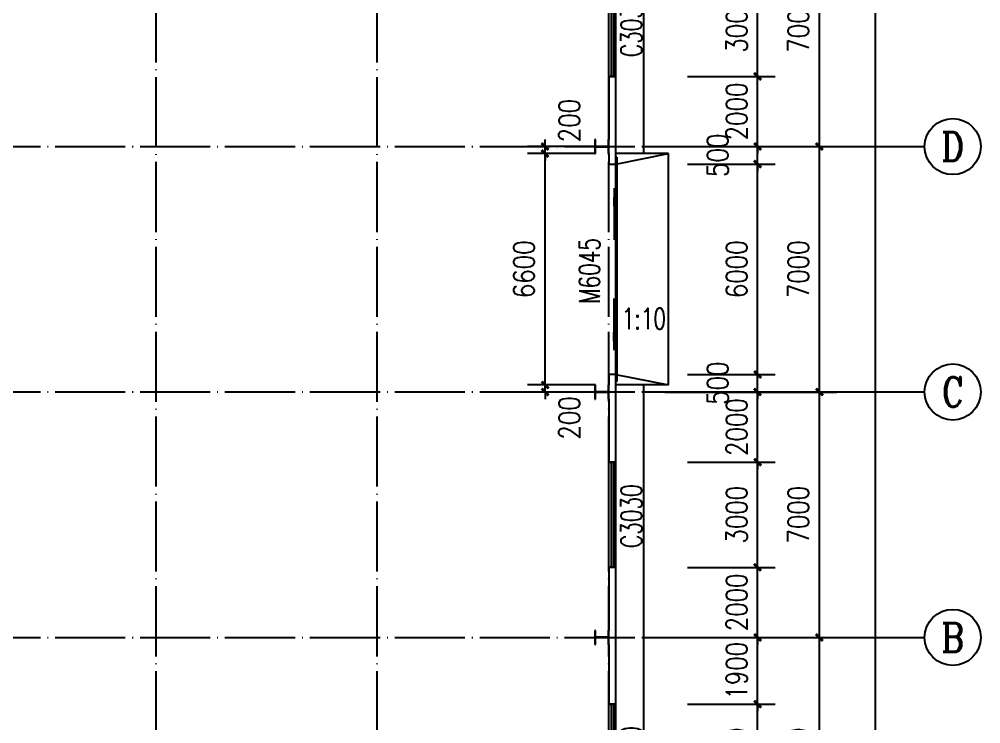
# Model space of a CAD drawing. Extents: x -21908402 to 2288787, y 79687 to 5079726.
# Drawn here: x 2217507 to 2244910, y 473090 to 493183 of the extents above; entities that cross this region are included whole.
import ezdxf
from ezdxf.enums import TextEntityAlignment as Align

# ---------------------------------------------------------------- set-up
doc = ezdxf.new("R2010")
doc.units = 0
doc.header["$LTSCALE"] = 1000
doc.linetypes.add('DOTE', pattern=[2.42, 2, -0.2, 0.02, -0.2])
doc.layers.get('0').update_dxf_attribs({"linetype": 'CONTINUOUS'})
doc.layers.get('DEFPOINTS').update_dxf_attribs({"linetype": 'CONTINUOUS'})
for name, color, linetype in [('AXIS', 3, 'CONTINUOUS'), ('AXIS_TEXT', 7, 'CONTINUOUS'), ('COLUMN', 9, 'CONTINUOUS'), ('DIM_SYMB', 3, 'CONTINUOUS'), ('DOTE', 1, 'DOTE'), ('GROUND', 2, 'CONTINUOUS'), ('PUB_DIM', 3, 'CONTINUOUS'), ('PUB_TEXT', 7, 'CONTINUOUS'), ('STAIR', 2, 'CONTINUOUS'), ('WALL', 6, 'CONTINUOUS'), ('WINDOW', 94, 'CONTINUOUS'), ('WINDOW_TEXT', 7, 'CONTINUOUS')]:
    doc.layers.add(name, color=color, linetype=linetype)
doc.styles.add('_TCH_AXIS', font='COMPLEX', dxfattribs={"bigfont": 'GBCBIG'})
doc.styles.add('_TCH_DIM', font='SIMPLEX', dxfattribs={"bigfont": 'GBCBIG'})
doc.styles.add('_TCH_WINDOW', font='SIMPLEX', dxfattribs={"bigfont": 'GBCBIG'})
doc.styles.add('COMPLEX', font='COMPLEX')
doc.styles.add('DIM_FONT', font='simplex.shx', dxfattribs={"width": 0.8})
doc.dimstyles.new('DIMN200', dxfattribs={"dimscale": 2, "dimtxt": 300, "dimasz": 100, "dimexe": 250, "dimexo": 300, "dimgap": 150, "dimtad": 1, "dimdec": 0, "dimzin": 0, "dimtxsty": 'DIM_FONT', "dimblk": 'ARCHTICK', "dimcen": 0.09, "dimclrt": 7, "dimazin": 3, "dimtfac": 1, "dimtdec": 0, "dimtix": 1, "dimtmove": 0, "dimatfit": 3, "dimtolj": 1, "dimtzin": 0})

# ---------------------------------------------------------------- blocks, each defined once
blk = doc.blocks.new('_ARCHTICK')
at = {"color": 0, "linetype": 'BYBLOCK', "const_width": 0.4}
blk.add_lwpolyline([(-0.5, -0.5), (0.5, 0.5)], dxfattribs=at)
blk = doc.blocks.new('*D346')
at = {"layer": 'DEFPOINTS', "color": 0}
for p in [(2232493, 482752), (2234510, 482752), (2234510, 482552)]:
    blk.add_point(p, dxfattribs=at)
at = {"layer": 'PUB_DIM', "color": 0}
for p, q in [((2232493, 482752), (2232493, 482952)), ((2233910, 482752), (2231993, 482752)), ((2232493, 482552), (2232493, 482752)), ((2233910, 482552), (2231993, 482552)), ((2232493, 482552), (2232493, 482352))]:
    blk.add_line(p, q, dxfattribs=at)
at = {"layer": 'PUB_DIM', "color": 0, "xscale": 200, "yscale": 200, "zscale": 200}
for p, rotation in [((2232493, 482752), 270), ((2232493, 482552), 90)]:
    blk.add_blockref('_ARCHTICK', p, dxfattribs=dict(at, rotation=rotation))
at = {"layer": 'PUB_DIM', "color": 7, "insert": (2233183, 481812), "char_height": 600, "attachment_point": 5, "rotation": 90, "style": 'DIM_FONT'}
blk.add_mtext('\\A1;200', dxfattribs=at)
blk = doc.blocks.new('*D347')
at = {"layer": 'DEFPOINTS', "color": 0}
for p in [(2232493, 489352), (2234510, 489352), (2234510, 482752)]:
    blk.add_point(p, dxfattribs=at)
at = {"layer": 'PUB_DIM', "color": 0}
for p, q in [((2233910, 489352), (2231993, 489352)), ((2232493, 482752), (2232493, 489352)), ((2233910, 482752), (2231993, 482752))]:
    blk.add_line(p, q, dxfattribs=at)
at = {"layer": 'PUB_DIM', "color": 0, "xscale": 200, "yscale": 200, "zscale": 200}
for p, rotation in [((2232493, 489352), 90), ((2232493, 482752), 270)]:
    blk.add_blockref('_ARCHTICK', p, dxfattribs=dict(at, rotation=rotation))
at = {"layer": 'PUB_DIM', "color": 7, "insert": (2231893, 486052), "char_height": 600, "attachment_point": 5, "rotation": 90, "style": 'DIM_FONT'}
blk.add_mtext('\\A1;6600', dxfattribs=at)
blk = doc.blocks.new('*D348')
at = {"layer": 'DEFPOINTS', "color": 0}
for p in [(2232493, 489552), (2234510, 489552), (2234510, 489352)]:
    blk.add_point(p, dxfattribs=at)
at = {"layer": 'PUB_DIM', "color": 0}
for p, q in [((2232493, 489552), (2232493, 489752)), ((2233910, 489552), (2231993, 489552)), ((2232493, 489352), (2232493, 489552)), ((2233910, 489352), (2231993, 489352)), ((2232493, 489352), (2232493, 489152))]:
    blk.add_line(p, q, dxfattribs=at)
at = {"layer": 'PUB_DIM', "color": 0, "xscale": 200, "yscale": 200, "zscale": 200}
for p, rotation in [((2232493, 489552), 270), ((2232493, 489352), 90)]:
    blk.add_blockref('_ARCHTICK', p, dxfattribs=dict(at, rotation=rotation))
at = {"layer": 'PUB_DIM', "color": 7, "insert": (2233183, 490292), "char_height": 600, "attachment_point": 5, "rotation": 90, "style": 'DIM_FONT'}
blk.add_mtext('\\A1;200', dxfattribs=at)
blk = doc.blocks.new('*D359')
at = {"layer": 'DEFPOINTS', "color": 0}
for p in [(2235950, 473652), (2238550, 473652), (2235950, 470652)]:
    blk.add_point(p, dxfattribs=at)
at = {"layer": 'PUB_DIM', "color": 0}
for p, q in [((2236550, 473652), (2239050, 473652)), ((2238550, 470652), (2238550, 473652)), ((2236550, 470652), (2239050, 470652))]:
    blk.add_line(p, q, dxfattribs=at)
at = {"layer": 'PUB_DIM', "color": 0, "xscale": 200, "yscale": 200, "zscale": 200}
for p, rotation in [((2238550, 473652), 90), ((2238550, 470652), 270)]:
    blk.add_blockref('_ARCHTICK', p, dxfattribs=dict(at, rotation=rotation))
at = {"layer": 'PUB_DIM', "color": 7, "insert": (2237950, 472152), "char_height": 600, "attachment_point": 5, "rotation": 90, "style": 'DIM_FONT'}
blk.add_mtext('\\A1;3000', dxfattribs=at)
blk = doc.blocks.new('*D360')
at = {"layer": 'DEFPOINTS', "color": 0}
for p in [(2235950, 475552), (2238550, 475552), (2235950, 473652)]:
    blk.add_point(p, dxfattribs=at)
at = {"layer": 'PUB_DIM', "color": 0}
for p, q in [((2238550, 475552), (2238550, 475752)), ((2236550, 475552), (2239050, 475552)), ((2238550, 473652), (2238550, 475552)), ((2236550, 473652), (2239050, 473652)), ((2238550, 473652), (2238550, 473452))]:
    blk.add_line(p, q, dxfattribs=at)
at = {"layer": 'PUB_DIM', "color": 0, "xscale": 200, "yscale": 200, "zscale": 200}
for p, rotation in [((2238550, 475552), 270), ((2238550, 473652), 90)]:
    blk.add_blockref('_ARCHTICK', p, dxfattribs=dict(at, rotation=rotation))
at = {"layer": 'PUB_DIM', "color": 7, "insert": (2237950, 474602), "char_height": 600, "attachment_point": 5, "rotation": 90, "style": 'DIM_FONT'}
blk.add_mtext('\\A1;1900', dxfattribs=at)
blk = doc.blocks.new('*D361')
at = {"layer": 'DEFPOINTS', "color": 0}
for p in [(2235950, 477552), (2238550, 477552), (2235950, 475552)]:
    blk.add_point(p, dxfattribs=at)
at = {"layer": 'PUB_DIM', "color": 0}
for p, q in [((2238550, 477552), (2238550, 477752)), ((2236550, 477552), (2239050, 477552)), ((2238550, 475552), (2238550, 477552)), ((2236550, 475552), (2239050, 475552)), ((2238550, 475552), (2238550, 475352))]:
    blk.add_line(p, q, dxfattribs=at)
at = {"layer": 'PUB_DIM', "color": 0, "xscale": 200, "yscale": 200, "zscale": 200}
for p, rotation in [((2238550, 477552), 270), ((2238550, 475552), 90)]:
    blk.add_blockref('_ARCHTICK', p, dxfattribs=dict(at, rotation=rotation))
at = {"layer": 'PUB_DIM', "color": 7, "insert": (2237950, 476552), "char_height": 600, "attachment_point": 5, "rotation": 90, "style": 'DIM_FONT'}
blk.add_mtext('\\A1;2000', dxfattribs=at)
blk = doc.blocks.new('*D362')
at = {"layer": 'DEFPOINTS', "color": 0}
for p in [(2235950, 480552), (2238550, 480552), (2235950, 477552)]:
    blk.add_point(p, dxfattribs=at)
at = {"layer": 'PUB_DIM', "color": 0}
for p, q in [((2236550, 480552), (2239050, 480552)), ((2238550, 477552), (2238550, 480552)), ((2236550, 477552), (2239050, 477552))]:
    blk.add_line(p, q, dxfattribs=at)
at = {"layer": 'PUB_DIM', "color": 0, "xscale": 200, "yscale": 200, "zscale": 200}
for p, rotation in [((2238550, 480552), 90), ((2238550, 477552), 270)]:
    blk.add_blockref('_ARCHTICK', p, dxfattribs=dict(at, rotation=rotation))
at = {"layer": 'PUB_DIM', "color": 7, "insert": (2237950, 479052), "char_height": 600, "attachment_point": 5, "rotation": 90, "style": 'DIM_FONT'}
blk.add_mtext('\\A1;3000', dxfattribs=at)
blk = doc.blocks.new('*D363')
at = {"layer": 'DEFPOINTS', "color": 0}
for p in [(2235950, 482552), (2238550, 482552), (2235950, 480552)]:
    blk.add_point(p, dxfattribs=at)
at = {"layer": 'PUB_DIM', "color": 0}
for p, q in [((2238550, 482552), (2238550, 482752)), ((2236550, 482552), (2239050, 482552)), ((2238550, 480552), (2238550, 482552)), ((2236550, 480552), (2239050, 480552)), ((2238550, 480552), (2238550, 480352))]:
    blk.add_line(p, q, dxfattribs=at)
at = {"layer": 'PUB_DIM', "color": 0, "xscale": 200, "yscale": 200, "zscale": 200}
for p, rotation in [((2238550, 482552), 270), ((2238550, 480552), 90)]:
    blk.add_blockref('_ARCHTICK', p, dxfattribs=dict(at, rotation=rotation))
at = {"layer": 'PUB_DIM', "color": 7, "insert": (2237950, 481552), "char_height": 600, "attachment_point": 5, "rotation": 90, "style": 'DIM_FONT'}
blk.add_mtext('\\A1;2000', dxfattribs=at)
blk = doc.blocks.new('*D364')
at = {"layer": 'DEFPOINTS', "color": 0}
for p in [(2235950, 483052), (2238550, 483052), (2235950, 482552)]:
    blk.add_point(p, dxfattribs=at)
at = {"layer": 'PUB_DIM', "color": 0}
for p, q in [((2238550, 483052), (2238550, 483252)), ((2236550, 483052), (2239050, 483052)), ((2238550, 482552), (2238550, 483052)), ((2236550, 482552), (2239050, 482552)), ((2238550, 482552), (2238550, 482352))]:
    blk.add_line(p, q, dxfattribs=at)
at = {"layer": 'PUB_DIM', "color": 0, "xscale": 200, "yscale": 200, "zscale": 200}
for p, rotation in [((2238550, 483052), 270), ((2238550, 482552), 90)]:
    blk.add_blockref('_ARCHTICK', p, dxfattribs=dict(at, rotation=rotation))
at = {"layer": 'PUB_DIM', "color": 7, "insert": (2237415, 482802), "char_height": 600, "attachment_point": 5, "rotation": 90, "style": 'DIM_FONT'}
blk.add_mtext('\\A1;500', dxfattribs=at)
blk = doc.blocks.new('*D365')
at = {"layer": 'DEFPOINTS', "color": 0}
for p in [(2235950, 489052), (2238550, 489052), (2235950, 483052)]:
    blk.add_point(p, dxfattribs=at)
at = {"layer": 'PUB_DIM', "color": 0}
for p, q in [((2236550, 489052), (2239050, 489052)), ((2238550, 483052), (2238550, 489052)), ((2236550, 483052), (2239050, 483052))]:
    blk.add_line(p, q, dxfattribs=at)
at = {"layer": 'PUB_DIM', "color": 0, "xscale": 200, "yscale": 200, "zscale": 200}
for p, rotation in [((2238550, 489052), 90), ((2238550, 483052), 270)]:
    blk.add_blockref('_ARCHTICK', p, dxfattribs=dict(at, rotation=rotation))
at = {"layer": 'PUB_DIM', "color": 7, "insert": (2237950, 486052), "char_height": 600, "attachment_point": 5, "rotation": 90, "style": 'DIM_FONT'}
blk.add_mtext('\\A1;6000', dxfattribs=at)
blk = doc.blocks.new('*D366')
at = {"layer": 'DEFPOINTS', "color": 0}
for p in [(2235950, 489552), (2238550, 489552), (2235950, 489052)]:
    blk.add_point(p, dxfattribs=at)
at = {"layer": 'PUB_DIM', "color": 0}
for p, q in [((2238550, 489552), (2238550, 489752)), ((2236550, 489552), (2239050, 489552)), ((2238550, 489052), (2238550, 489552)), ((2236550, 489052), (2239050, 489052)), ((2238550, 489052), (2238550, 488852))]:
    blk.add_line(p, q, dxfattribs=at)
at = {"layer": 'PUB_DIM', "color": 0, "xscale": 200, "yscale": 200, "zscale": 200}
for p, rotation in [((2238550, 489552), 270), ((2238550, 489052), 90)]:
    blk.add_blockref('_ARCHTICK', p, dxfattribs=dict(at, rotation=rotation))
at = {"layer": 'PUB_DIM', "color": 7, "insert": (2237415, 489302), "char_height": 600, "attachment_point": 5, "rotation": 90, "style": 'DIM_FONT'}
blk.add_mtext('\\A1;500', dxfattribs=at)
blk = doc.blocks.new('*D367')
at = {"layer": 'DEFPOINTS', "color": 0}
for p in [(2235950, 491552), (2238550, 491552), (2235950, 489552)]:
    blk.add_point(p, dxfattribs=at)
at = {"layer": 'PUB_DIM', "color": 0}
for p, q in [((2238550, 491552), (2238550, 491752)), ((2236550, 491552), (2239050, 491552)), ((2238550, 489552), (2238550, 491552)), ((2236550, 489552), (2239050, 489552)), ((2238550, 489552), (2238550, 489352))]:
    blk.add_line(p, q, dxfattribs=at)
at = {"layer": 'PUB_DIM', "color": 0, "xscale": 200, "yscale": 200, "zscale": 200}
for p, rotation in [((2238550, 491552), 270), ((2238550, 489552), 90)]:
    blk.add_blockref('_ARCHTICK', p, dxfattribs=dict(at, rotation=rotation))
at = {"layer": 'PUB_DIM', "color": 7, "insert": (2237950, 490552), "char_height": 600, "attachment_point": 5, "rotation": 90, "style": 'DIM_FONT'}
blk.add_mtext('\\A1;2000', dxfattribs=at)
blk = doc.blocks.new('*D368')
at = {"layer": 'DEFPOINTS', "color": 0}
for p in [(2235950, 494552), (2238550, 494552), (2235950, 491552)]:
    blk.add_point(p, dxfattribs=at)
at = {"layer": 'PUB_DIM', "color": 0}
for p, q in [((2236550, 494552), (2239050, 494552)), ((2238550, 491552), (2238550, 494552)), ((2236550, 491552), (2239050, 491552))]:
    blk.add_line(p, q, dxfattribs=at)
at = {"layer": 'PUB_DIM', "color": 0, "xscale": 200, "yscale": 200, "zscale": 200}
for p, rotation in [((2238550, 494552), 90), ((2238550, 491552), 270)]:
    blk.add_blockref('_ARCHTICK', p, dxfattribs=dict(at, rotation=rotation))
at = {"layer": 'PUB_DIM', "color": 7, "insert": (2237950, 493052), "char_height": 600, "attachment_point": 5, "rotation": 90, "style": 'DIM_FONT'}
blk.add_mtext('\\A1;3000', dxfattribs=at)
blk = doc.blocks.new('*D629')
at = {"layer": 'AXIS', "color": 0}
for p, q in [((2235910, 475552), (2240810, 475552)), ((2240310, 468752), (2240310, 475552)), ((2235910, 468752), (2240810, 468752))]:
    blk.add_line(p, q, dxfattribs=at)
at = {"layer": 'DEFPOINTS', "color": 0}
for p in [(2235310, 475552), (2240310, 475552), (2235310, 468752)]:
    blk.add_point(p, dxfattribs=at)
at = {"layer": 'AXIS', "color": 0, "xscale": 200, "yscale": 200, "zscale": 200}
for p, rotation in [((2240310, 475552), 90), ((2240310, 468752), 270)]:
    blk.add_blockref('_ARCHTICK', p, dxfattribs=dict(at, rotation=rotation))
at = {"layer": 'AXIS', "color": 7, "insert": (2239710, 472152), "char_height": 600, "attachment_point": 5, "rotation": 90, "style": 'DIM_FONT'}
blk.add_mtext('\\A1;6800', dxfattribs=at)
blk = doc.blocks.new('*D630')
at = {"layer": 'AXIS', "color": 0}
for p, q in [((2235910, 482552), (2240810, 482552)), ((2240310, 475552), (2240310, 482552)), ((2235910, 475552), (2240810, 475552))]:
    blk.add_line(p, q, dxfattribs=at)
at = {"layer": 'DEFPOINTS', "color": 0}
for p in [(2235310, 482552), (2240310, 482552), (2235310, 475552)]:
    blk.add_point(p, dxfattribs=at)
at = {"layer": 'AXIS', "color": 0, "xscale": 200, "yscale": 200, "zscale": 200}
for p, rotation in [((2240310, 482552), 90), ((2240310, 475552), 270)]:
    blk.add_blockref('_ARCHTICK', p, dxfattribs=dict(at, rotation=rotation))
at = {"layer": 'AXIS', "color": 7, "insert": (2239710, 479052), "char_height": 600, "attachment_point": 5, "rotation": 90, "style": 'DIM_FONT'}
blk.add_mtext('\\A1;7000', dxfattribs=at)
blk = doc.blocks.new('*D631')
at = {"layer": 'AXIS', "color": 0}
for p, q in [((2235910, 489552), (2240810, 489552)), ((2240310, 482552), (2240310, 489552)), ((2235910, 482552), (2240810, 482552))]:
    blk.add_line(p, q, dxfattribs=at)
at = {"layer": 'DEFPOINTS', "color": 0}
for p in [(2235310, 489552), (2240310, 489552), (2235310, 482552)]:
    blk.add_point(p, dxfattribs=at)
at = {"layer": 'AXIS', "color": 0, "xscale": 200, "yscale": 200, "zscale": 200}
for p, rotation in [((2240310, 489552), 90), ((2240310, 482552), 270)]:
    blk.add_blockref('_ARCHTICK', p, dxfattribs=dict(at, rotation=rotation))
at = {"layer": 'AXIS', "color": 7, "insert": (2239710, 486052), "char_height": 600, "attachment_point": 5, "rotation": 90, "style": 'DIM_FONT'}
blk.add_mtext('\\A1;7000', dxfattribs=at)
blk = doc.blocks.new('*D632')
at = {"layer": 'AXIS', "color": 0}
for p, q in [((2235910, 496552), (2240810, 496552)), ((2240310, 489552), (2240310, 496552)), ((2235910, 489552), (2240810, 489552))]:
    blk.add_line(p, q, dxfattribs=at)
at = {"layer": 'DEFPOINTS', "color": 0}
for p in [(2235310, 496552), (2240310, 496552), (2235310, 489552)]:
    blk.add_point(p, dxfattribs=at)
at = {"layer": 'AXIS', "color": 0, "xscale": 200, "yscale": 200, "zscale": 200}
for p, rotation in [((2240310, 496552), 90), ((2240310, 489552), 270)]:
    blk.add_blockref('_ARCHTICK', p, dxfattribs=dict(at, rotation=rotation))
at = {"layer": 'AXIS', "color": 7, "insert": (2239710, 493052), "char_height": 600, "attachment_point": 5, "rotation": 90, "style": 'DIM_FONT'}
blk.add_mtext('\\A1;7000', dxfattribs=at)
blk = doc.blocks.new('*D640')
at = {"layer": 'AXIS', "color": 0}
for p, q in [((2235910, 538552), (2242410, 538552)), ((2241910, 468552), (2241910, 538552)), ((2235910, 468552), (2242410, 468552))]:
    blk.add_line(p, q, dxfattribs=at)
at = {"layer": 'DEFPOINTS', "color": 0}
for p in [(2235310, 538552), (2241910, 538552), (2235310, 468552)]:
    blk.add_point(p, dxfattribs=at)
at = {"layer": 'AXIS', "color": 0, "xscale": 200, "yscale": 200, "zscale": 200}
for p, rotation in [((2241910, 538552), 90), ((2241910, 468552), 270)]:
    blk.add_blockref('_ARCHTICK', p, dxfattribs=dict(at, rotation=rotation))
at = {"layer": 'AXIS', "color": 7, "insert": (2241310, 503552), "char_height": 600, "attachment_point": 5, "rotation": 90, "style": 'DIM_FONT'}
blk.add_mtext('\\A1;70000', dxfattribs=at)
blk = doc.blocks.new('_AXISO')
blk.add_circle((0, 0), 0.5)
at = {"layer": 'AXIS_TEXT', "style": 'COMPLEX', "width": 1.041667}
blk.add_attdef('A', text='', height=0.56, dxfattribs=at).set_placement((-0.25, -0.28), (0.25, -0.28), align=Align.FIT)
blk = doc.blocks.new('$DORLIB2D$00000130')
at = {"color": 0, "linetype": 'CONTINUOUS'}
for p, q in [((-0.5333, 0.6601), (-0.5333, 0.5127)), ((0, 0.6601), (-0.5333, 0.6601)), ((0, 0.5127), (0, 0.6601)), ((0.5333, 0.6601), (0, 0.6601)), ((0.5333, 0.6601), (0.5333, 0.5127)), ((0, 0.5127), (-0.5333, 0.5127)), ((0.5333, 0.5127), (0, 0.5127)), ((-0.3853, 0.2694), (-0.1396, 0.2694)), ((-0.3853, 0.2694), (-0.2999, 0.2144)), ((-0.2999, 0.2144), (-0.2999, 0.2694)), ((0.3853, 0.2694), (0.1396, 0.2694)), ((0.2999, 0.2144), (0.2999, 0.2694)), ((0.3853, 0.2694), (0.2999, 0.2144))]:
    blk.add_line(p, q, dxfattribs=at)
blk = doc.blocks.new('$WINLIB2D$00000001')
at = {"color": 0}
for points in [[(-0.5, 0.5), (-0.5, -0.5)], [(-0.5, 0.5), (0.5, 0.5)], [(0.5, -0.5), (0.5, 0.5)], [(0.5, 0.1667), (-0.5, 0.1667)], [(0.5, -0.1667), (-0.5, -0.1667)], [(-0.5, -0.5), (0.5, -0.5)]]:
    blk.add_lwpolyline(points, dxfattribs=at)

msp = doc.modelspace()

# ---------------------------------------------------------------- linework, layer by layer
at = {"layer": 'AXIS'}
for p, q in [((2235310, 489552.5), (2243310, 489552.5)), ((2235310, 482552.5), (2243310, 482552.5)), ((2235310, 475552.5), (2243310, 475552.5))]:
    msp.add_line(p, q, dxfattribs=at)
at = {"layer": 'COLUMN'}
for p, q in [((2233926, 489752.5), (2233910, 489752.5)), ((2233910, 489752.5), (2233910, 489352.5)), ((2233926, 489557.5), (2233926, 489752.5)), ((2234310, 489752.5), (2234294, 489752.5)), ((2234294, 489752.5), (2234294, 489557.5)), ((2234310, 489352.5), (2234310, 489752.5)), ((2234294, 489557.5), (2233926, 489557.5)), ((2233926, 489547.5), (2234294, 489547.5)), ((2233926, 489352.5), (2233926, 489547.5)), ((2234294, 489547.5), (2234294, 489352.5)), ((2233910, 489352.5), (2233926, 489352.5)), ((2234294, 489352.5), (2234310, 489352.5)), ((2233926, 482752.5), (2233910, 482752.5)), ((2233910, 482752.5), (2233910, 482352.5)), ((2233926, 482557.5), (2233926, 482752.5)), ((2234310, 482752.5), (2234294, 482752.5)), ((2234294, 482752.5), (2234294, 482557.5)), ((2234310, 482352.5), (2234310, 482752.5)), ((2233910, 482352.5), (2233926, 482352.5)), ((2234294, 482557.5), (2233926, 482557.5)), ((2233926, 482547.5), (2234294, 482547.5)), ((2233926, 482352.5), (2233926, 482547.5)), ((2234294, 482547.5), (2234294, 482352.5)), ((2234294, 482352.5), (2234310, 482352.5)), ((2233926, 475752.5), (2233910, 475752.5)), ((2233910, 475752.5), (2233910, 475352.5)), ((2233926, 475557.5), (2233926, 475752.5)), ((2234310, 475752.5), (2234294, 475752.5)), ((2234294, 475752.5), (2234294, 475557.5)), ((2234310, 475352.5), (2234310, 475752.5)), ((2234294, 475557.5), (2233926, 475557.5)), ((2233926, 475547.5), (2234294, 475547.5)), ((2233926, 475352.5), (2233926, 475547.5)), ((2234294, 475547.5), (2234294, 475352.5)), ((2233910, 475352.5), (2233926, 475352.5)), ((2234294, 475352.5), (2234310, 475352.5))]:
    msp.add_line(p, q, dxfattribs=at)
at = {"layer": 'DIM_SYMB'}
msp.add_lwpolyline([(2234686.5, 484137, 0, 0, 0), (2235293.8, 484137, 160, 0, 0), (2235893.8, 484137, 0, 0, 0)], format="xyseb", dxfattribs=at)
at = {"layer": 'DOTE'}
for p, q in [((2221410, 467752.5), (2221410, 539352.5)), ((2227710, 467752.5), (2227710, 539352.5)), ((2234310, 467752.5), (2234310, 539352.5)), ((2119310, 489552.5), (2235310, 489552.5)), ((2119310, 482552.5), (2235310, 482552.5)), ((2119310, 475552.5), (2235310, 475552.5))]:
    msp.add_line(p, q, dxfattribs=at)
at = {"layer": 'GROUND'}
for p, q in [((2234510, 489352.5), (2234510, 517752.5)), ((2235310, 489352.5), (2235310, 517752.5)), ((2234510, 468552.5), (2234510, 482752.5)), ((2235310, 467752.5), (2235310, 482752.5))]:
    msp.add_line(p, q, dxfattribs=at)
at = {"layer": 'STAIR'}
for p, q in [((2236010, 489352.5), (2234510, 489352.5)), ((2234510, 482752.5), (2234510, 489352.5)), ((2234510, 489052.5), (2236010, 489352.5)), ((2236010, 482752.5), (2236010, 489352.5)), ((2234510, 483052.5), (2236010, 482752.5)), ((2236010, 482752.5), (2234510, 482752.5))]:
    msp.add_line(p, q, dxfattribs=at)
at = {"layer": 'WALL'}
for p, q in [((2234510, 491552.5), (2234310, 491552.5)), ((2234310, 491552.5), (2234310, 489752.5)), ((2234510, 489552.5), (2234510, 491552.5)), ((2234510, 489052.5), (2234510, 489552.5)), ((2234310, 489352.5), (2234310, 489052.5)), ((2234310, 489052.5), (2234510, 489052.5)), ((2234510, 483052.5), (2234310, 483052.5)), ((2234310, 483052.5), (2234310, 482752.5)), ((2234510, 482552.5), (2234510, 483052.5)), ((2234310, 482352.5), (2234310, 480552.5)), ((2234510, 480552.5), (2234510, 482552.5)), ((2234310, 480552.5), (2234510, 480552.5)), ((2234510, 477552.5), (2234310, 477552.5)), ((2234310, 477552.5), (2234310, 475752.5)), ((2234510, 475552.5), (2234510, 477552.5)), ((2234510, 473652.5), (2234510, 475552.5)), ((2234310, 475352.5), (2234310, 473652.5)), ((2234310, 473652.5), (2234510, 473652.5))]:
    msp.add_line(p, q, dxfattribs=at)

# ---------------------------------------------------------------- block references
at = {"layer": 'AXIS'}
ref = msp.add_blockref('_AXISO', (2244110, 489552.5), dxfattribs=dict(at, xscale=1600, yscale=1600, zscale=1600))
ref.add_attrib('A', 'D', dxfattribs={"layer": 'AXIS_TEXT', "height": 812.8, "style": '_TCH_AXIS'}).set_placement((2243781, 489146.1), (2244439, 489146.1), align=Align.FIT)
ref = msp.add_blockref('_AXISO', (2244110, 482552.5), dxfattribs=dict(at, xscale=1600, yscale=1600, zscale=1600))
ref.add_attrib('A', 'C', dxfattribs={"layer": 'AXIS_TEXT', "height": 854.7, "style": '_TCH_AXIS'}).set_placement((2243804.8, 482125.1), (2244415.3, 482125.1), align=Align.FIT)
ref = msp.add_blockref('_AXISO', (2244110, 475552.5), dxfattribs=dict(at, xscale=1600, yscale=1600, zscale=1600))
ref.add_attrib('A', 'B', dxfattribs={"layer": 'AXIS_TEXT', "height": 812.8, "style": '_TCH_AXIS'}).set_placement((2243781, 475146.1), (2244439, 475146.1), align=Align.FIT)
at = {"layer": 'WINDOW'}
ref = msp.add_blockref('$WINLIB2D$00000001', (2234410, 493052.5), dxfattribs=dict(at, xscale=3000, yscale=200, zscale=3000, rotation=90))
ref.add_attrib('A', 'C3030', (2235248, 492102.5), dxfattribs={"layer": 'WINDOW_TEXT', "height": 595, "rotation": 90, "style": '_TCH_WINDOW', "width": 0.705882})
ref = msp.add_blockref('$DORLIB2D$00000130', (2234410, 486052.5), dxfattribs=dict(at, xscale=6000, yscale=-200, zscale=6000, rotation=90))
ref.add_attrib('A', 'M6045', (2234057.5, 485072.5), dxfattribs={"layer": 'WINDOW_TEXT', "height": 595, "rotation": 90, "style": '_TCH_WINDOW', "width": 0.705882})
ref = msp.add_blockref('$WINLIB2D$00000001', (2234410, 479052.5), dxfattribs=dict(at, xscale=3000, yscale=200, zscale=3000, rotation=90))
ref.add_attrib('A', 'C3030', (2235248, 478102.5), dxfattribs={"layer": 'WINDOW_TEXT', "height": 595, "rotation": 90, "style": '_TCH_WINDOW', "width": 0.705882})
ref = msp.add_blockref('$WINLIB2D$00000001', (2234410, 472152.5), dxfattribs=dict(at, xscale=3000, yscale=200, zscale=3000, rotation=90))
ref.add_attrib('A', 'C3030', (2235248, 471202.5), dxfattribs={"layer": 'WINDOW_TEXT', "height": 595, "rotation": 90, "style": '_TCH_WINDOW', "width": 0.705882})

# ---------------------------------------------------------------- texts
at = {"layer": 'PUB_TEXT', "style": '_TCH_DIM', "width": 0.705882}
msp.add_text('1:10', height=595, dxfattribs=at).set_placement((2234680.1, 484347))

# ---------------------------------------------------------------- dimensions: what is measured, and where the dimension line sits
at = {"layer": 'AXIS'}
for p1, p2, distance, picture, middle in [((2235310, 468552.5), (2235310, 538552.5), -6600, '*D640', (2241310, 503552.5)), ((2235310, 489552.5), (2235310, 496552.5), -5000, '*D632', (2239710, 493052.5)), ((2235310, 482552.5), (2235310, 489552.5), -5000, '*D631', (2239710, 486052.5)), ((2235310, 475552.5), (2235310, 482552.5), -5000, '*D630', (2239710, 479052.5)), ((2235310, 468752.5), (2235310, 475552.5), -5000, '*D629', (2239710, 472152.5))]:
    dim = msp.add_aligned_dim(p1=p1, p2=p2, distance=distance, dimstyle='DIMN200', dxfattribs=at)
    dim.commit()
    dim.dimension.update_dxf_attribs({"geometry": picture, "text_midpoint": middle})
at = {"layer": 'PUB_DIM'}
for p1, p2, distance, picture, middle in [((2235949.8, 491552.5), (2235949.8, 494552.5), -2600, '*D368', (2237949.8, 493052.5)), ((2235949.8, 489552.5), (2235949.8, 491552.5), -2600, '*D367', (2237949.8, 490552.5)), ((2234510, 482752.5), (2234510, 489352.5), 2016.9, '*D347', (2231893.1, 486052.5)), ((2235949.8, 483052.5), (2235949.8, 489052.5), -2600, '*D365', (2237949.8, 486052.5)), ((2235949.8, 480552.5), (2235949.8, 482552.5), -2600, '*D363', (2237949.8, 481552.5)), ((2235949.8, 477552.5), (2235949.8, 480552.5), -2600, '*D362', (2237949.8, 479052.5)), ((2235949.8, 475552.5), (2235949.8, 477552.5), -2600, '*D361', (2237949.8, 476552.5)), ((2235949.8, 473652.5), (2235949.8, 475552.5), -2600, '*D360', (2237949.8, 474602.5)), ((2235949.8, 470652.5), (2235949.8, 473652.5), -2600, '*D359', (2237949.8, 472152.5))]:
    dim = msp.add_aligned_dim(p1=p1, p2=p2, distance=distance, dimstyle='DIMN200', dxfattribs=at)
    dim.commit()
    dim.dimension.update_dxf_attribs({"geometry": picture, "text_midpoint": middle})
for base, p1, p2, picture, middle in [((2232493.1, 489552.5), (2234510, 489352.5), (2234510, 489552.5), '*D348', (2233183.1, 490292.5)), ((2238549.8, 489552.5), (2235949.8, 489052.5), (2235949.8, 489552.5), '*D366', (2237414.8, 489302.5)), ((2238549.8, 483052.5), (2235949.8, 482552.5), (2235949.8, 483052.5), '*D364', (2237414.8, 482802.5)), ((2232493.1, 482752.5), (2234510, 482552.5), (2234510, 482752.5), '*D346', (2233183.1, 481812.5))]:
    dim = msp.add_linear_dim(base=base, p1=p1, p2=p2, angle=90, dimstyle='DIMN200', dxfattribs=at)
    dim.commit()
    dim.dimension.update_dxf_attribs({"geometry": picture, "text_midpoint": middle, "dimtype": 129})

doc.saveas('drawing.dxf')
